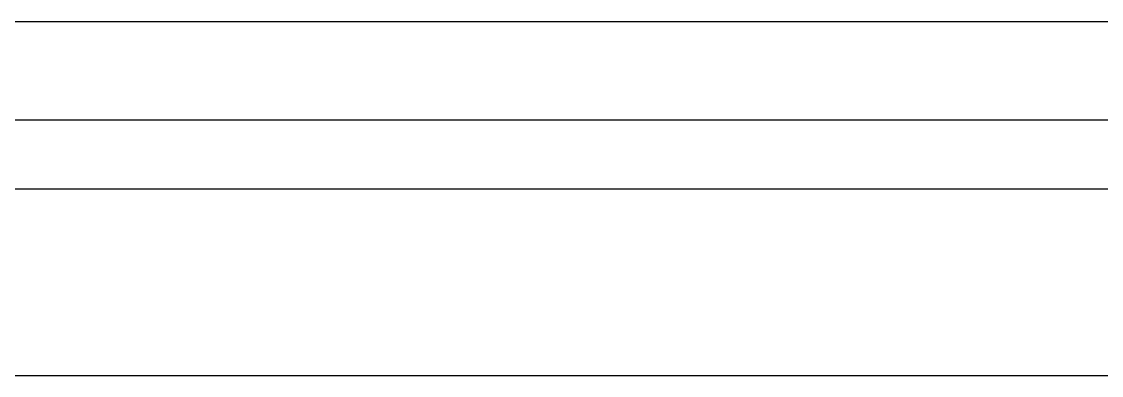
# Model space of a CAD drawing. Extents: x 296441 to 853063, y 459050 to 1117990.
# Drawn here: x 623774 to 624871, y 569137 to 569497 of the extents above; entities that cross this region are included whole.
import ezdxf

# ---------------------------------------------------------------- set-up
doc = ezdxf.new("R2010")
doc.units = 0
doc.header["$LTSCALE"] = 1000
for name, color, linetype in [('E2-E3-FL03$0$A-HRAL', 5, 'Continuous'), ('E2-E3-FL03$0$A-OVLK', 140, 'Continuous'), ('E_OTHER', 7, 'Continuous')]:
    doc.layers.add(name, color=color, linetype=linetype)
doc.styles.add('E2-E3-FL03$0$E1-FL03$0$Standard', font='')
doc.styles.get('E2-E3-FL03$0$E1-FL03$0$Standard').set_extended_font_data('SimSun')

# ---------------------------------------------------------------- blocks, each defined once
blk = doc.blocks.new('555Y')
at = {"layer": 'E2-E3-FL03$0$A-HRAL'}
for p, q in [((658308.9, 87493.4), (663298.9, 87493.4)), ((658308.9, 87423.4), (663298.9, 87423.4))]:
    blk.add_line(p, q, dxfattribs=at)
at = {"layer": 'E2-E3-FL03$0$A-OVLK'}
for p, q in [((658308.9, 87593.4), (663298.9, 87593.4)), ((658308.9, 87233.4), (663298.9, 87233.4))]:
    blk.add_line(p, q, dxfattribs=at)
at = {"style": 'E2-E3-FL03$0$E1-FL03$0$Standard', "text_generation_flag": 4, "flags": 9}
for tag in ['XSIZE', 'YSIZE']:
    blk.add_attdef(tag, (662673.9, 95823.4, 0), '', height=0.5, rotation=90, dxfattribs=at)

msp = doc.modelspace()

# ---------------------------------------------------------------- block references
at = {"layer": 'E_OTHER'}
msp.add_blockref('555Y', (-37705.4, 481903.8), dxfattribs=at)

doc.saveas('drawing.dxf')
